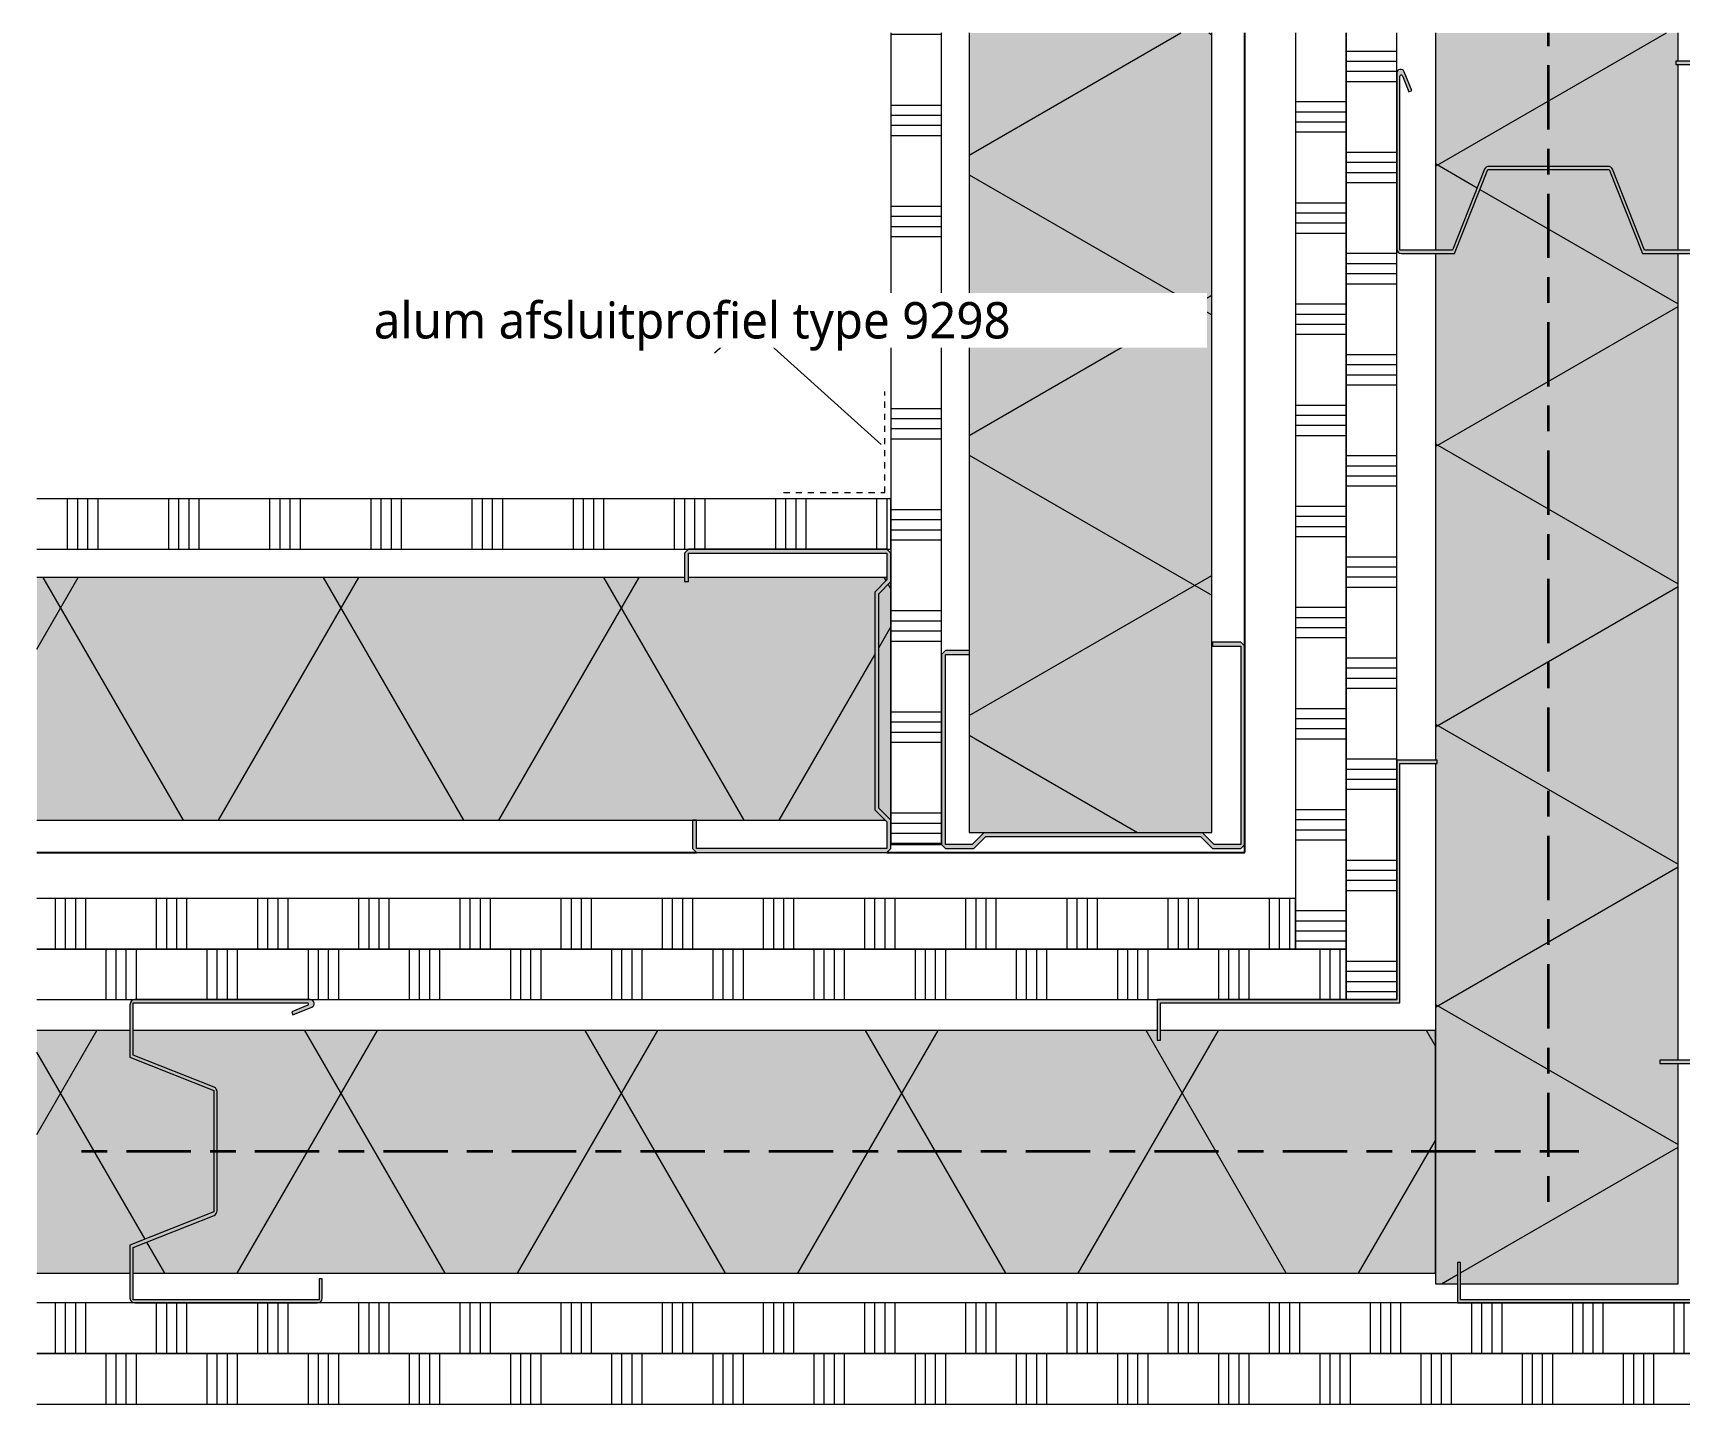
# Model space of a CAD drawing. Header units: millimetres. Extents: x -617 to 12931, y -7813 to -1363.
# Drawn here: x 2833.7 to 3240.5, y -7096 to -6757 of the extents above; entities that cross this region are included whole.
import ezdxf

# ---------------------------------------------------------------- set-up
doc = ezdxf.new("R2010")
doc.units = ezdxf.units.MM
doc.linetypes.add('Center', pattern=[31.75, 6.35, -4.7625, 15.875, -4.7625])
doc.linetypes.add('Streep 1_5', pattern=[3, 1.5, -1.5])
for name, color, linetype, lineweight in [('A-ANNO-IDEN', 131, 'Continuous', 18), ('A-DETL-CNTR', 5, 'Center', 35), ('A-DETL-GENF', 92, 'Continuous', 18), ('A-DETL-MBND', 5, 'Continuous', 25)]:
    doc.layers.add(name, color=color, linetype=linetype, lineweight=lineweight)
doc.styles.add('Segoe UI_2', font='segoeui.ttf', dxfattribs={"height": 9})
pattern_1 = [(60, (0, 60.8), (-51.962, 30), []), (120, (0, 60.8), (-51.962, -30), [])]
pattern_2 = [(300, (0, -60.8), (-51.9615, -30), []), (240, (0, -60.8), (-51.9615, 30), [])]

# ---------------------------------------------------------------- blocks, each defined once
blk = doc.blocks.new('42 isolatie - Type 1-3760040-22_1 Principedetails metalstud')
at = {"layer": 'A-DETL-GENF'}
h = blk.add_hatch(color=256, dxfattribs=at)
h.paths.add_polyline_path([(310.53, 60.8), (256.08, 60.8), (256.08, 56.24), (255.28, 56.24), (255.28, 60.8), (55.81, 60.8), (55.81, 51.97), (35.08, 43.74), (35.09, 13.74), (55.81, 5.52), (55.81, 0.8), (181.08, 0.8), (181.08, 1.24), (181.88, 1.24), (181.88, 0.8), (310.53, 0.8), (310.53, 6.24), (305.28, 6.24), (305.28, 7.04), (310.53, 7.04)])
h.paths.add_polyline_path([(55.01, 52.49), (55.01, 60.8), (9.08, 60.8), (9.08, 60.25), (8.28, 60.25), (8.28, 60.8), (1.28, 60.8), (1.28, 0.8), (55.01, 0.8), (55.01, 4.99), (34.76, 13.05), (34.56, 13.24), (34.41, 13.48), (34.31, 13.74), (34.28, 14.02), (34.31, 43.75), (34.4, 44.01), (34.56, 44.25), (34.76, 44.44), (35.08, 44.62), (53.68, 51.97)])
at = {"layer": 'A-DETL-GENF', "lineweight": 13}
h = blk.add_hatch(dxfattribs=at)
h.set_pattern_fill('FP_1', color=256, style=0, pattern_type=2)
h.set_pattern_definition(pattern_1)
h.paths.add_polyline_path([(310.53, 60.8), (256.08, 60.8), (256.08, 56.24), (255.28, 56.24), (255.28, 60.8), (55.81, 60.8), (55.81, 51.97), (35.08, 43.74), (35.09, 13.74), (55.81, 5.52), (55.81, 0.8), (181.08, 0.8), (181.08, 1.24), (181.88, 1.24), (181.88, 0.8), (310.53, 0.8), (310.53, 6.24), (305.28, 6.24), (305.28, 7.04), (310.53, 7.04)])
h.paths.add_polyline_path([(55.01, 52.49), (55.01, 60.8), (9.08, 60.8), (9.08, 60.25), (8.28, 60.25), (8.28, 60.8), (1.28, 60.8), (1.28, 0.8), (55.01, 0.8), (55.01, 4.99), (34.76, 13.05), (34.56, 13.24), (34.41, 13.48), (34.31, 13.74), (34.28, 14.02), (34.31, 43.75), (34.4, 44.01), (34.56, 44.25), (34.76, 44.44), (35.08, 44.62), (53.68, 51.97)])
at = {"layer": 'A-DETL-GENF'}
for p, q in [((8.28, 60.8), (1.28, 60.8)), ((8.28, 60.8), (1.28, 60.8)), ((55.01, 60.8), (9.08, 60.8)), ((55.01, 60.8), (9.08, 60.8)), ((255.28, 60.8), (55.81, 60.8)), ((255.28, 60.8), (55.81, 60.8)), ((310.53, 60.8), (256.08, 60.8)), ((310.53, 60.8), (256.08, 60.8)), ((310.53, 7.04), (310.53, 60.8)), ((310.53, 7.04), (310.53, 60.8)), ((310.53, 0.8), (310.53, 6.24)), ((310.53, 0.8), (310.53, 6.24)), ((1.28, 0.8), (55.01, 0.8)), ((1.28, 0.8), (55.01, 0.8)), ((55.81, 0.8), (181.08, 0.8)), ((55.81, 0.8), (181.08, 0.8)), ((181.88, 0.8), (247.94, 0.8)), ((181.88, 0.8), (247.94, 0.8)), ((247.94, 0.8), (307.94, 0.8)), ((307.94, 0.8), (310.53, 0.8)), ((307.94, 0.8), (310.53, 0.8))]:
    blk.add_line(p, q, dxfattribs=at)
blk = doc.blocks.new('42 isolatie - Type 1-3760041-22_1 Principedetails metalstud')
at = {"layer": 'A-DETL-GENF'}
h = blk.add_hatch(color=256, dxfattribs=at)
h.paths.add_polyline_path([(0.28, -0.8), (0.28, -60.8), (68.23, -60.8), (68.23, -58.46), (69.03, -58.46), (69.03, -60.8), (322.06, -60.8), (322.06, -54.71), (301.82, -46.66), (301.61, -46.47), (301.46, -46.23), (301.37, -45.96), (301.33, -45.69), (301.37, -15.96), (301.46, -15.7), (301.61, -15.46), (301.81, -15.27), (302.13, -15.09), (322.06, -7.22), (322.06, -0.8), (144.89, -0.8)])
h.paths.add_polyline_path([(345.85, -0.8), (322.86, -0.8), (322.86, -7.74), (302.13, -15.96), (302.14, -45.97), (322.86, -54.19), (322.86, -60.8), (345.85, -60.8), (345.85, -7.22)])
at = {"layer": 'A-DETL-GENF', "lineweight": 13}
h = blk.add_hatch(dxfattribs=at)
h.set_pattern_fill('FP_2', color=256, style=0, pattern_type=2)
h.set_pattern_definition(pattern_2)
h.paths.add_polyline_path([(0.28, -0.8), (0.28, -60.8), (68.23, -60.8), (68.23, -58.46), (69.03, -58.46), (69.03, -60.8), (322.06, -60.8), (322.06, -54.71), (301.82, -46.66), (301.61, -46.47), (301.46, -46.23), (301.37, -45.96), (301.33, -45.69), (301.37, -15.96), (301.46, -15.7), (301.61, -15.46), (301.81, -15.27), (302.13, -15.09), (322.06, -7.22), (322.06, -0.8), (144.89, -0.8)])
h.paths.add_polyline_path([(345.85, -0.8), (322.86, -0.8), (322.86, -7.74), (302.13, -15.96), (302.14, -45.97), (322.86, -54.19), (322.86, -60.8), (345.85, -60.8), (345.85, -7.22)])
at = {"layer": 'A-DETL-GENF'}
for p, q in [((322.06, -0.8), (0.28, -0.8)), ((0.28, -0.8), (0.28, -60.8)), ((322.06, -0.8), (0.28, -0.8)), ((0.28, -0.8), (0.28, -60.8)), ((345.85, -0.8), (322.86, -0.8)), ((345.85, -0.8), (322.86, -0.8)), ((0.28, -60.8), (68.23, -60.8)), ((0.28, -60.8), (68.23, -60.8)), ((69.03, -60.8), (322.06, -60.8)), ((69.03, -60.8), (322.06, -60.8)), ((322.86, -60.8), (345.85, -60.8)), ((322.86, -60.8), (345.85, -60.8))]:
    blk.add_line(p, q, dxfattribs=at)
blk = doc.blocks.new('40  gipsplaat - D12_5-2957608-22_1 Principedetails metalstud')
at = {"layer": 'A-DETL-GENF', "lineweight": 13}
h = blk.add_hatch(dxfattribs=at)
h.set_pattern_fill('FP_590', color=256, style=0, pattern_type=2)
h.set_pattern_definition([(270, (3235.73, -7070.994), (25, 1e-15), []), (270, (3233.23, -7070.994), (25, 1e-15), []), (270, (3230.73, -7070.994), (25, 1e-15), []), (270, (3228.23, -7070.994), (25, 1e-15), [])])
h.paths.add_polyline_path([(411.01, 12.5), (0, 12.5), (0, 0), (411.01, 0)])
at = {"layer": 'A-DETL-GENF'}
for p, q in [((411.01, 12.5), (0, 12.5)), ((0, 12.5), (0, 0)), ((0, 12.5), (0, 0)), ((0, 0), (60, 0)), ((60, 0), (341.37, 0)), ((60, 0), (341.37, 0)), ((341.37, 0), (387.15, 0)), ((387.15, 0), (411.01, 0)), ((387.15, 0), (411.01, 0))]:
    blk.add_line(p, q, dxfattribs=at)
blk = doc.blocks.new('40  gipsplaat - D12_5-2957609-22_1 Principedetails metalstud')
at = {"layer": 'A-DETL-GENF', "lineweight": 13}
h = blk.add_hatch(dxfattribs=at)
h.set_pattern_fill('FP_591', color=256, style=0, pattern_type=2)
h.set_pattern_definition([(270, (3248.23, -7083.494), (25, 1e-15), []), (270, (3245.73, -7083.494), (25, 1e-15), []), (270, (3243.23, -7083.494), (25, 1e-15), []), (270, (3240.73, -7083.494), (25, 1e-15), [])])
h.paths.add_polyline_path([(423.51, 12.5), (0, 12.5), (0, 0), (423.51, 0)])
at = {"layer": 'A-DETL-GENF'}
for p, q in [((423.51, 12.5), (0, 12.5)), ((0, 12.5), (0, 0)), ((423.51, 12.5), (0, 12.5)), ((0, 12.5), (0, 0)), ((0, 0), (423.51, 0)), ((0, 0), (423.51, 0))]:
    blk.add_line(p, q, dxfattribs=at)
blk = doc.blocks.new('40  gipsplaat - D12_5-2957417-22_1 Principedetails metalstud')
at = {"layer": 'A-DETL-GENF', "lineweight": 13}
h = blk.add_hatch(dxfattribs=at)
h.set_pattern_fill('FP_592', color=256, style=0, pattern_type=2)
h.set_pattern_definition([(270, (7005.994, 3170.73), (25, 1e-15), []), (270, (7008.494, 3170.73), (25, 1e-15), []), (270, (7010.994, 3170.73), (25, 1e-15), []), (270, (7013.494, 3170.73), (25, 1e-15), [])])
h.paths.add_polyline_path([(0, 0), (239, 0), (239, 12.5), (0, 12.5)])
at = {"layer": 'A-DETL-GENF'}
for p, q in [((239, 12.5), (0, 12.5)), ((0, 12.5), (0, 0)), ((0, 12.5), (0, 0)), ((0, 0), (59.2, 0)), ((59.2, 0), (185.34, 0)), ((59.2, 0), (185.34, 0)), ((185.34, 0), (229.27, 0)), ((229.27, 0), (239, 0)), ((229.27, 0), (239, 0))]:
    blk.add_line(p, q, dxfattribs=at)
blk = doc.blocks.new('40  gipsplaat - D12_5-2957610-22_1 Principedetails metalstud')
at = {"layer": 'A-DETL-GENF', "lineweight": 13}
h = blk.add_hatch(dxfattribs=at)
h.set_pattern_fill('FP_593', color=256, style=0, pattern_type=2)
h.set_pattern_definition([(270, (6993.494, 3158.23), (25, 1e-15), []), (270, (6995.994, 3158.23), (25, 1e-15), []), (270, (6998.494, 3158.23), (25, 1e-15), []), (270, (7000.994, 3158.23), (25, 1e-15), [])])
h.paths.add_polyline_path([(0, 5.02), (0, 0), (226.5, 0), (226.5, 12.5), (0, 12.5)])
at = {"layer": 'A-DETL-GENF'}
for p, q in [((12.5, 12.5), (0, 12.5)), ((0, 12.5), (0, 0)), ((226.5, 12.5), (12.5, 12.5)), ((226.5, 12.5), (12.5, 12.5)), ((0, 0), (226.5, 0)), ((0, 0), (226.5, 0))]:
    blk.add_line(p, q, dxfattribs=at)
blk = doc.blocks.new('40  gipsplaat - D12_5-2957611-22_1 Principedetails metalstud')
at = {"layer": 'A-DETL-GENF', "lineweight": 13}
h = blk.add_hatch(dxfattribs=at)
h.set_pattern_fill('FP_594', color=256, style=0, pattern_type=2)
h.set_pattern_definition([(270, (3148.23, -6983.494), (25, 1e-15), []), (270, (3145.73, -6983.494), (25, 1e-15), []), (270, (3143.23, -6983.494), (25, 1e-15), []), (270, (3140.73, -6983.494), (25, 1e-15), [])])
h.paths.add_polyline_path([(255.73, 12.5), (0, 12.5), (0, 0), (323.51, 0), (323.51, 12.5), (255.97, 12.5)])
at = {"layer": 'A-DETL-GENF'}
for p, q in [((46.7, 12.5), (0, 12.5)), ((0, 12.5), (0, 0)), ((0, 12.5), (0, 0)), ((255.73, 12.5), (46.7, 12.5)), ((255.73, 12.5), (46.7, 12.5)), ((299.66, 12.5), (255.73, 12.5)), ((323.51, 12.5), (299.66, 12.5)), ((323.51, 12.5), (299.66, 12.5)), ((0, 0), (12.5, 0)), ((0, 0), (12.5, 0)), ((12.5, 0), (323.51, 0))]:
    blk.add_line(p, q, dxfattribs=at)
blk = doc.blocks.new('40  gipsplaat - D12_5-2957612-22_1 Principedetails metalstud')
at = {"layer": 'A-DETL-GENF', "lineweight": 13}
h = blk.add_hatch(dxfattribs=at)
h.set_pattern_fill('FP_595', color=256, style=0, pattern_type=2)
h.set_pattern_definition([(270, (3135.73, -6970.994), (25, 1e-15), []), (270, (3133.23, -6970.994), (25, 1e-15), []), (270, (3130.73, -6970.994), (25, 1e-15), []), (270, (3128.23, -6970.994), (25, 1e-15), [])])
h.paths.add_polyline_path([(286.37, 12.5), (0, 12.5), (0, 0), (311.01, 0), (311.01, 12.5)])
at = {"layer": 'A-DETL-GENF'}
for p, q in [((311.01, 12.5), (0, 12.5)), ((0, 12.5), (0, 0)), ((311.01, 12.5), (0, 12.5)), ((0, 12.5), (0, 0)), ((0, 0), (311.01, 0)), ((0, 0), (311.01, 0))]:
    blk.add_line(p, q, dxfattribs=at)
blk = doc.blocks.new('22 metalstud soundblok profiel - MSdB 75-4397681-22_1 Principedetails metalstud')
at = {"layer": 'A-DETL-GENF', "lineweight": 13}
blk.add_hatch(color=256, dxfattribs=at).paths.add_polyline_path([(-23.23, 4.47), (-15, 25.2), (15, 25.2), (23.23, 4.47), (36.62, 4.51), (36.91, 4.63), (37.15, 4.82), (37.34, 5.07), (37.46, 5.35), (37.5, 5.66), (37.46, 51.13), (37.34, 51.41), (37.16, 51.66), (36.91, 51.84), (36.63, 51.96), (36.32, 52), (31.51, 52), (31.51, 51.2), (36.7, 51.2), (36.7, 5.27), (23.75, 5.27), (15.7, 25.52), (15.5, 25.72), (15.27, 25.87), (15.01, 25.97), (14.73, 26), (-15, 25.97), (-15.27, 25.87), (-15.5, 25.72), (-15.7, 25.52), (-15.84, 25.28), (-23.75, 5.27), (-36.7, 5.27), (-36.66, 48.42), (-36.48, 48.57), (-36.25, 48.55), (-36.09, 48.38), (-34.49, 44.43), (-33.75, 44.73), (-35.76, 49.61), (-35.92, 49.78), (-36.13, 49.91), (-36.36, 49.98), (-36.6, 50), (-36.84, 49.95), (-37.05, 49.85), (-37.24, 49.69), (-37.38, 49.5), (-37.47, 49.27), (-37.5, 49.03), (-37.46, 5.34), (-37.34, 5.06), (-37.16, 4.82), (-36.91, 4.63), (-36.63, 4.51), (-36.33, 4.47)])
for p, q in [((-37.5, 49.03), (-37.5, 5.65)), ((-33.75, 44.73), (-35.64, 49.4)), ((36.32, 52), (31.51, 52)), ((31.51, 52), (31.51, 51.2)), ((31.51, 51.2), (36.7, 51.2)), ((36.7, 51.2), (36.7, 5.27)), ((37.5, 5.66), (37.5, 50.82)), ((-36.7, 5.27), (-36.7, 48.27)), ((-36.09, 48.38), (-34.49, 44.43)), ((-34.49, 44.43), (-33.75, 44.73)), ((-15.84, 25.28), (-23.75, 5.27)), ((-23.23, 4.47), (-15, 25.2)), ((-15, 25.2), (15, 25.2)), ((14.73, 26), (-14.72, 26)), ((15, 25.2), (23.23, 4.47)), ((23.75, 5.27), (15.84, 25.28)), ((-23.75, 5.27), (-36.7, 5.27)), ((-36.33, 4.47), (-23.23, 4.47)), ((23.23, 4.47), (36.31, 4.47)), ((36.7, 5.27), (23.75, 5.27))]:
    blk.add_line(p, q, dxfattribs=at)
for centre, radius, start, end in [((-36.53, 49.03), 0.966, 22, 180), ((36.32, 50.82), 1.18, 0, 90), ((-36.38, 48.27), 0.315, 22, 180), ((-36.33, 5.65), 1.17, 180, 270), ((36.31, 5.66), 1.19, 270, 360)]:
    blk.add_arc(centre, radius, start, end, dxfattribs=at)
at = {"layer": 'A-DETL-GENF'}
for centre, radius, start, end in [((-14.72, 24.77), 1.23, 90, 155.7508), ((14.73, 24.78), 1.22, 24.2492, 90)]:
    blk.add_arc(centre, radius, start, end, dxfattribs=at)
blk = doc.blocks.new('42 voegband - 42 DI voegband s e-2057820-22_1 Principedetails metalstud')
at = {"layer": 'A-DETL-GENF', "linetype": 'Streep 1_5'}
for p, q in [((-1.5, -1.5), (-26.5, -1.5)), ((-1.5, -26.5), (-1.5, -1.5))]:
    blk.add_line(p, q, dxfattribs=at)
blk = doc.blocks.new('40  gipsplaat - D12_5-2957616-22_1 Principedetails metalstud')
at = {"layer": 'A-DETL-GENF', "lineweight": 13}
h = blk.add_hatch(dxfattribs=at)
h.set_pattern_fill('FP_645', color=256, style=0, pattern_type=2)
h.set_pattern_definition([(90, (-2532.716, 6884.65), (-25, 1e-15), []), (90, (-2530.216, 6884.65), (-25, 1e-15), []), (90, (-2527.716, 6884.65), (-25, 1e-15), []), (90, (-2525.216, 6884.65), (-25, 1e-15), [])])
h.paths.add_polyline_path([(36.45, 0), (238, 0), (238, 12.5), (0, 12.5), (0, 2), (23.95, 2), (23.95, 1), (0, 1), (0, 0), (28.45, 0)])
h.paths.add_polyline_path([(292, 0), (503.01, 0), (503.01, 12.5), (292, 12.5)])
at = {"layer": 'A-DETL-GENF'}
for p, q in [((3.95, 12.5), (0, 12.5)), ((0, 12.5), (0, 2)), ((0, 12.5), (0, 2)), ((238, 12.5), (3.95, 12.5)), ((238, 12.5), (3.95, 12.5)), ((503.01, 12.5), (292, 12.5)), ((503.01, 12.5), (292, 12.5)), ((503.01, 0), (503.01, 12.5)), ((0, 1), (0, 0)), ((0, 1), (0, 0)), ((0, 0), (28.45, 0)), ((28.45, 0), (36.45, 0)), ((36.45, 0), (238, 0)), ((36.45, 0), (238, 0)), ((292, 0), (453.01, 0)), ((292, 0), (453.01, 0)), ((453.01, 0), (463.01, 0)), ((463.01, 0), (502.01, 0)), ((502.01, 0), (503.01, 0)), ((502.01, 0), (503.01, 0))]:
    blk.add_line(p, q, dxfattribs=at)
blk = doc.blocks.new('42 isolatie - Type 1-3760043-22_1 Principedetails metalstud')
at = {"layer": 'A-DETL-GENF'}
h = blk.add_hatch(color=256, dxfattribs=at)
h.paths.add_polyline_path([(3.28, -0.8), (1.69, -0.8), (4.28, -3.39), (4.28, -57.21), (1.28, -60.21), (1.28, -60.8), (50.28, -60.8), (50.28, -59.8), (51.28, -59.8), (51.28, -60.8), (211.29, -60.8), (211.29, -0.8), (4.28, -0.8)])
h.paths.add_polyline_path([(0.28, -0.8), (0.28, -59.8), (3.28, -56.8), (3.28, -3.8), (1.28, -1.8)])
h.paths.add_polyline_path([(265.29, -0.8), (265.29, -60.8), (510.84, -60.8), (510.84, -0.8), (362.97, -0.8)])
at = {"layer": 'A-DETL-GENF', "lineweight": 13}
h = blk.add_hatch(dxfattribs=at)
h.set_pattern_fill('FP_2', color=256, style=0, pattern_type=2)
h.set_pattern_definition(pattern_2)
h.paths.add_polyline_path([(3.28, -0.8), (1.69, -0.8), (4.28, -3.39), (4.28, -57.21), (1.28, -60.21), (1.28, -60.8), (50.28, -60.8), (50.28, -59.8), (51.28, -59.8), (51.28, -60.8), (211.29, -60.8), (211.29, -0.8), (4.28, -0.8)])
h.paths.add_polyline_path([(0.28, -0.8), (0.28, -59.8), (3.28, -56.8), (3.28, -3.8), (1.28, -1.8)])
h.paths.add_polyline_path([(265.29, -0.8), (265.29, -60.8), (510.84, -60.8), (510.84, -0.8), (362.97, -0.8)])
at = {"layer": 'A-DETL-GENF'}
for p, q in [((0.28, -0.8), (0.28, -59.8)), ((48.28, -0.8), (1.69, -0.8)), ((48.28, -0.8), (1.69, -0.8)), ((49.28, -0.8), (48.28, -0.8)), ((211.29, -0.8), (49.28, -0.8)), ((211.29, -0.8), (49.28, -0.8)), ((510.84, -0.8), (265.29, -0.8)), ((510.84, -0.8), (265.29, -0.8)), ((510.84, -60.8), (510.84, -0.8)), ((510.84, -60.8), (510.84, -0.8)), ((0.28, -59.8), (0.28, -60.8)), ((1.28, -60.8), (50.28, -60.8)), ((1.28, -60.8), (50.28, -60.8)), ((51.28, -60.8), (211.29, -60.8)), ((51.28, -60.8), (211.29, -60.8)), ((265.29, -60.8), (510.84, -60.8)), ((265.29, -60.8), (510.84, -60.8))]:
    blk.add_line(p, q, dxfattribs=at)
blk = doc.blocks.new('40  gipsplaat - D12_5-2957614-22_1 Principedetails metalstud')
at = {"layer": 'A-DETL-GENF', "lineweight": 13}
h = blk.add_hatch(dxfattribs=at)
h.set_pattern_fill('FP_646', color=256, style=0, pattern_type=2)
h.set_pattern_definition([(270, (6967.65, 3058.23), (25, 1e-15), []), (270, (6970.15, 3058.23), (25, 1e-15), []), (270, (6972.65, 3058.23), (25, 1e-15), []), (270, (6975.15, 3058.23), (25, 1e-15), [])])
h.paths.add_polyline_path([(0, 12.5), (0, 0), (200.66, 0), (200.66, 12.5), (5.59, 12.5)])
at = {"layer": 'A-DETL-GENF'}
for p, q in [((6, 12.5), (0, 12.5)), ((0, 12.5), (0, 0)), ((0, 12.5), (0, 0)), ((65, 12.5), (6, 12.5)), ((65, 12.5), (6, 12.5)), ((72, 12.5), (65, 12.5)), ((200.66, 12.5), (72, 12.5)), ((200.66, 12.5), (72, 12.5)), ((0, 0), (39, 0)), ((39, 0), (47, 0)), ((47, 0), (200.66, 0)), ((47, 0), (200.66, 0))]:
    blk.add_line(p, q, dxfattribs=at)
blk = doc.blocks.new('22 metalstud profiel - 75 mm vert-V529-22_1 Principedetails metalstud')
at = {"layer": 'A-DETL-GENF'}
blk.add_hatch(color=256, dxfattribs=at).paths.add_polyline_path([(36.5, 0), (29.5, 0), (26.5, -3), (-26.5, -3), (-29.5, 0), (-36.5, 0), (-37.5, -1), (-37.5, -50), (-36.5, -51), (-29.5, -51), (-29.5, -50), (-36.5, -50), (-36.5, -1), (-29.91, -1), (-26.91, -4), (26.91, -4), (29.91, -1), (36.5, -1), (36.5, -48), (30.66, -48), (30.66, -49), (36.5, -49), (37.5, -48), (37.5, -1)])
for p, q in [((-36.5, 0), (-37.5, -1)), ((-29.5, 0), (-36.5, 0)), ((-26.5, -3), (-29.5, 0)), ((29.5, 0), (26.5, -3)), ((36.5, 0), (29.5, 0)), ((37.5, -1), (36.5, 0)), ((-37.5, -1), (-37.5, -50)), ((-36.5, -50), (-36.5, -1)), ((-36.5, -1), (-29.91, -1)), ((-29.91, -1), (-26.91, -4)), ((26.5, -3), (-26.5, -3)), ((26.91, -4), (29.91, -1)), ((29.91, -1), (36.5, -1)), ((36.5, -1), (36.5, -48)), ((37.5, -48), (37.5, -1)), ((36.5, -48), (30.66, -48)), ((36.5, -49), (37.5, -48)), ((-37.5, -50), (-36.5, -51)), ((-29.5, -50), (-36.5, -50)), ((-36.5, -51), (-29.5, -51)), ((-29.5, -51), (-29.5, -50)), ((30.66, -49), (36.5, -49))]:
    blk.add_line(p, q, dxfattribs=at)
blk = doc.blocks.new('22 metalstud profiel - 75 mm vert-4394541-22_1 Principedetails metalstud')
at = {"layer": 'A-DETL-GENF'}
blk.add_hatch(color=256, dxfattribs=at).paths.add_polyline_path([(29.5, 0), (26.5, -3), (-26.5, -3), (-29.5, 0), (-36.5, 0), (-37.5, -1), (-37.5, -50), (-36.5, -51), (-29.5, -51), (-29.5, -50), (-36.5, -50), (-36.5, -1), (-29.91, -1), (-26.91, -4), (26.91, -4), (29.91, -1), (36.5, -1), (36.5, -48), (29.5, -48), (29.5, -49), (36.5, -49), (37.5, -48), (37.5, -1), (36.5, 0)])
for p, q in [((-36.5, 0), (-37.5, -1)), ((-29.5, 0), (-36.5, 0)), ((-26.5, -3), (-29.5, 0)), ((29.5, 0), (26.5, -3)), ((36.5, 0), (29.5, 0)), ((37.5, -1), (36.5, 0)), ((-37.5, -1), (-37.5, -50)), ((-36.5, -50), (-36.5, -1)), ((-36.5, -1), (-29.91, -1)), ((-29.91, -1), (-26.91, -4)), ((-26.91, -4), (26.91, -4)), ((26.5, -3), (-26.5, -3)), ((26.91, -4), (29.91, -1)), ((29.91, -1), (36.5, -1)), ((36.5, -1), (36.5, -48)), ((37.5, -48), (37.5, -1)), ((36.5, -48), (29.5, -48)), ((29.5, -48), (29.5, -49)), ((36.5, -49), (37.5, -48)), ((-37.5, -50), (-36.5, -51)), ((-29.5, -50), (-36.5, -50)), ((-36.5, -51), (-29.5, -51)), ((-29.5, -51), (-29.5, -50)), ((29.5, -49), (36.5, -49))]:
    blk.add_line(p, q, dxfattribs=at)
blk = doc.blocks.new('22 metalstud profiel L - binnenhoek-2109165-22_1 Principedetails metalstud')
at = {"layer": 'A-DETL-GENF'}
blk.add_hatch(color=256, dxfattribs=at).paths.add_polyline_path([(-10, 59.2), (-10, 58.4), (-0.8, 58.4), (-0.8, -0.8), (58.4, -0.8), (58.4, -10), (59.2, -10), (59.2, 0), (0, 0), (0, 59.2)])
for p, q in [((0, 59.2), (-10, 59.2)), ((-10, 59.2), (-10, 58.4)), ((-10, 58.4), (-0.8, 58.4)), ((-0.8, 58.4), (-0.8, -0.8)), ((0, 0), (0, 59.2)), ((59.2, 0), (0, 0)), ((59.2, -10), (59.2, 0)), ((-0.8, -0.8), (58.4, -0.8)), ((58.4, -0.8), (58.4, -10)), ((58.4, -10), (59.2, -10))]:
    blk.add_line(p, q, dxfattribs=at)
blk = doc.blocks.new('22 metalstud profiel L - buitenhoek-2109477-22_1 Principedetails metalstud')
at = {"layer": 'A-DETL-GENF'}
blk.add_hatch(color=256, dxfattribs=at).paths.add_polyline_path([(0, 0), (60, 0), (60, 10), (59.2, 10), (59.2, 0.8), (0.8, 0.8), (0.8, 59.2), (10, 59.2), (10, 60), (0, 60)])
for p, q in [((10, 60), (0, 60)), ((0, 60), (0, 0)), ((0.8, 0.8), (0.8, 59.2)), ((0.8, 59.2), (10, 59.2)), ((10, 59.2), (10, 60)), ((60, 10), (59.2, 10)), ((59.2, 10), (59.2, 0.8)), ((60, 0), (60, 10)), ((0, 0), (60, 0)), ((59.2, 0.8), (0.8, 0.8))]:
    blk.add_line(p, q, dxfattribs=at)
blk = doc.blocks.new('42 isolatie - Type 1-3760051-22_1 Principedetails metalstud')
at = {"layer": 'A-DETL-GENF'}
blk.add_hatch(color=256, dxfattribs=at).paths.add_polyline_path([(205.28, 60.8), (7.62, 60.8), (7.62, 0.8), (205.28, 0.8), (205.28, 30.18)])
at = {"layer": 'A-DETL-GENF', "lineweight": 13}
h = blk.add_hatch(dxfattribs=at)
h.set_pattern_fill('FP_1', color=256, style=0, pattern_type=2)
h.set_pattern_definition(pattern_1)
h.paths.add_polyline_path([(205.28, 60.8), (7.62, 60.8), (7.62, 0.8), (205.28, 0.8), (205.28, 30.18)])
at = {"layer": 'A-DETL-GENF'}
for p, q in [((205.28, 60.8), (7.62, 60.8)), ((205.28, 60.8), (7.62, 60.8)), ((205.28, 0.8), (205.28, 60.8)), ((205.28, 0.8), (205.28, 60.8)), ((7.62, 0.8), (205.28, 0.8)), ((7.62, 0.8), (205.28, 0.8))]:
    blk.add_line(p, q, dxfattribs=at)

msp = doc.modelspace()

# ---------------------------------------------------------------- linework, layer by layer
at = {"layer": 'A-ANNO-IDEN'}
for p, q in [((3010.3, -6829.03), (3002.11, -6836.17)), ((3043.31, -6858.72), (3010.3, -6829.03))]:
    msp.add_line(p, q, dxfattribs=at)
at = {"layer": 'A-DETL-CNTR'}
for p, q in [((3208.23, -7045.99), (3208.23, -6756.99)), ((2845.73, -7033.49), (3215.73, -7033.49))]:
    msp.add_line(p, q, dxfattribs=at)
at = {"layer": 'A-DETL-MBND'}
for p, q in [((3133.23, -6959.65), (3133.23, -6756.99)), ((2834.72, -6959.65), (2997.73, -6959.65)), ((3044.73, -6959.65), (3133.23, -6959.65))]:
    msp.add_line(p, q, dxfattribs=at)

# ---------------------------------------------------------------- block references
at = {"layer": 'A-DETL-GENF'}
for name, p, rotation in [('40  gipsplaat - D12_5-2957614-22_1 Principedetails metalstud', (3058.23, -6957.65), 90.00000000000104), ('42 isolatie - Type 1-3760051-22_1 Principedetails metalstud', (3064.27, -6749.37), 269.9999999999999), ('40  gipsplaat - D12_5-2957610-22_1 Principedetails metalstud', (3158.23, -6983.49), 90.00000000000018), ('40  gipsplaat - D12_5-2957417-22_1 Principedetails metalstud', (3170.73, -6995.99), 90.00000000000021), ('42 isolatie - Type 1-3760040-22_1 Principedetails metalstud', (3179.49, -6755.72), 269.9999999999999), ('22 metalstud profiel - 75 mm vert-4394541-22_1 Principedetails metalstud', (3045.73, -6922.15), 269.9999999999998), ('42 isolatie - Type 1-3760043-22_1 Principedetails metalstud', (3046.01, -6952.45), 180), ('22 metalstud profiel - 75 mm vert-V529-22_1 Principedetails metalstud', (3095.73, -6958.65), 180), ('22 metalstud profiel L - binnenhoek-2109165-22_1 Principedetails metalstud', (3170.73, -6995.99), 89.99999999999991), ('40  gipsplaat - D12_5-2957612-22_1 Principedetails metalstud', (3145.73, -6970.99), 180), ('40  gipsplaat - D12_5-2957611-22_1 Principedetails metalstud', (3158.23, -6983.49), 180), ('42 isolatie - Type 1-3760041-22_1 Principedetails metalstud', (3180.56, -7064.46), 180), ('22 metalstud profiel L - buitenhoek-2109477-22_1 Principedetails metalstud', (3245.73, -7070.99), 89.99999999999991), ('40  gipsplaat - D12_5-2957608-22_1 Principedetails metalstud', (3245.73, -7070.99), 180), ('40  gipsplaat - D12_5-2957609-22_1 Principedetails metalstud', (3258.23, -7083.49), 180)]:
    msp.add_blockref(name, p, dxfattribs=dict(at, rotation=rotation))
at = {"layer": 'A-DETL-GENF', "lineweight": 13}
msp.add_blockref('22 metalstud soundblok profiel - MSdB 75-4397681-22_1 Principedetails metalstud', (3208.23, -6815.99), dxfattribs=at)
at = {"layer": 'A-DETL-GENF', "linetype": 'Streep 1_5', "rotation": 269.9999999999997}
msp.add_blockref('42 voegband - 42 DI voegband s e-2057820-22_1 Principedetails metalstud', (3045.73, -6872.15), dxfattribs=at)
at = {"layer": 'A-DETL-GENF'}
msp.add_blockref('40  gipsplaat - D12_5-2957616-22_1 Principedetails metalstud', (2542.72, -6884.65), dxfattribs=at)
at = {"layer": 'A-DETL-GENF', "lineweight": 13, "rotation": 270.0000000000001}
msp.add_blockref('22 metalstud soundblok profiel - MSdB 75-4397681-22_1 Principedetails metalstud', (2853.23, -7033.49), dxfattribs=at)

# ---------------------------------------------------------------- next in the draw order: texts
at = {"layer": 'A-ANNO-IDEN', "lineweight": 13, "insert": (2917.94, -6823.54), "char_height": 9, "width": 203.6286, "attachment_point": 1, "style": 'Segoe UI_2', "bg_fill": 3, "box_fill_scale": 1.25, "bg_fill_color": 9, "bg_fill_true_color": 13158600, "bg_fill_transparency": 0}
msp.add_mtext('alum afsluitprofiel type 9298', dxfattribs=at)

doc.saveas('drawing.dxf')
